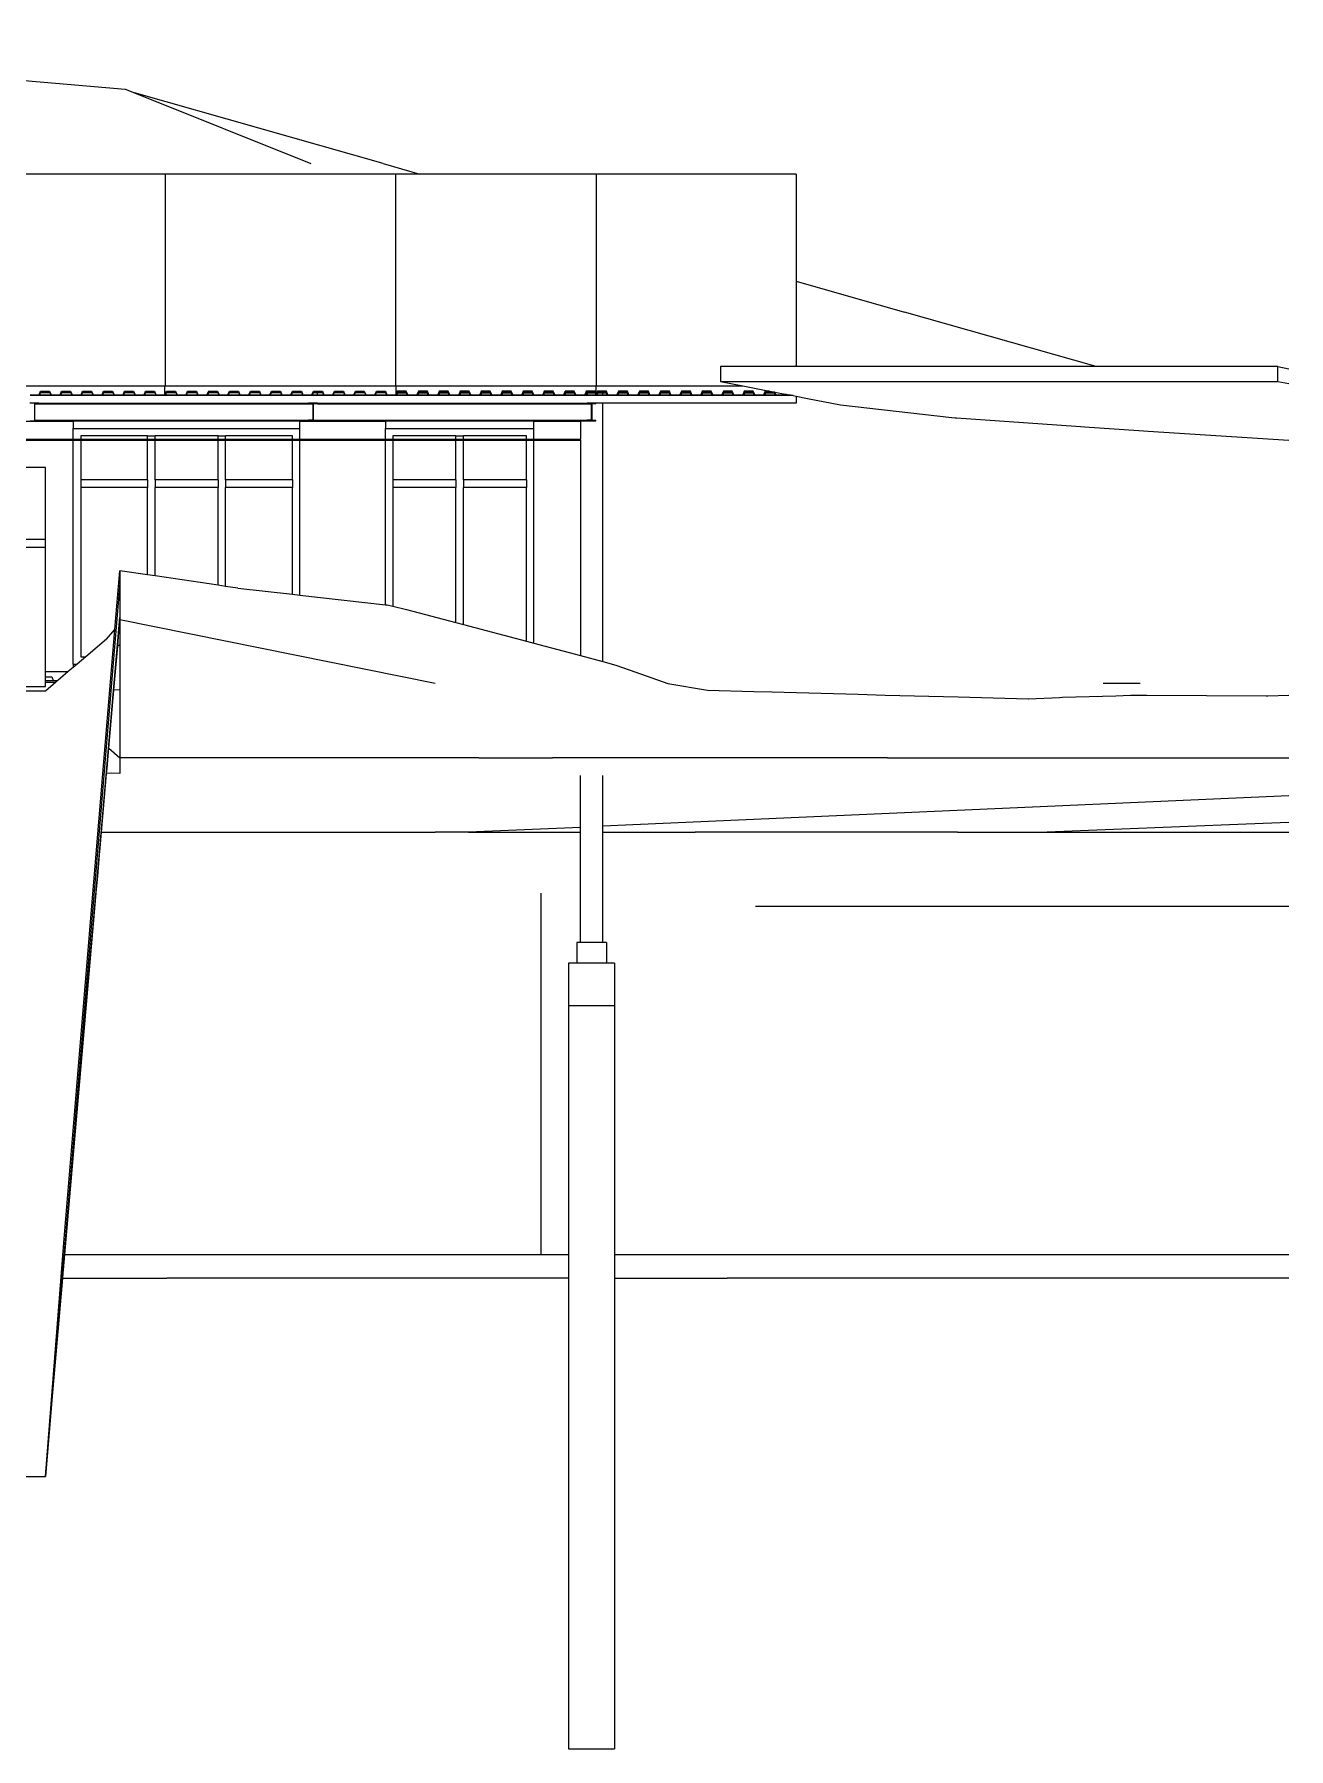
# Model space of a CAD drawing. Extents: x -35.6 to 35.6, y -12.2 to 13.4.
# Drawn here: x 18.76 to 35.64, y -12.17 to 10.91 of the extents above; entities that cross this region are included whole.
import ezdxf

# ---------------------------------------------------------------- set-up
doc = ezdxf.new("R2010")
doc.units = 0
doc.layers.get('0').update_dxf_attribs({"linetype": 'CONTINUOUS'})
doc.layers.add('SECTIONCUTEDGES', color=7, linetype='CONTINUOUS')

msp = doc.modelspace()

# ---------------------------------------------------------------- linework, layer by layer
for p, q in [((11.409, 10.906), (19.983, 10.167)), ((19.983, 10.167), (20.106, 10.118)), ((23.453, 9.167), (20.106, 10.118)), ((20.106, 10.118), (22.483, 9.167)), ((19.148, 9.026), (18.073, 9.026)), ((19.204, 9.026), (19.148, 9.026)), ((20.424, 9.026), (19.204, 9.026)), ((20.521, 9.026), (20.424, 9.026)), ((20.521, 9.026), (20.521, 6.175)), ((20.581, 9.026), (20.521, 9.026)), ((20.638, 9.026), (20.581, 9.026)), ((20.712, 9.026), (20.638, 9.026)), ((21.033, 9.026), (20.712, 9.026)), ((22.743, 9.026), (21.033, 9.026)), ((22.835, 9.026), (22.743, 9.026)), ((23.627, 9.026), (22.835, 9.026)), ((23.453, 9.167), (23.946, 9.026)), ((23.627, 6.175), (23.627, 9.026)), ((23.668, 9.026), (23.627, 9.026)), ((23.862, 9.026), (23.668, 9.026)), ((23.946, 9.026), (23.862, 9.026)), ((26.32, 9.026), (23.946, 9.026)), ((26.32, 9.026), (26.32, 6.175)), ((29.013, 9.026), (26.32, 9.026)), ((29.013, 9.026), (29.013, 7.583)), ((29.013, 7.583), (30.473, 7.167)), ((29.013, 7.583), (29.013, 7.522)), ((29.013, 7.522), (29.013, 6.711)), ((33.049, 6.435), (30.473, 7.167)), ((29.013, 6.711), (29.013, 6.451)), ((27.995, 6.235), (28.297, 6.175)), ((29.013, 6.435), (29.013, 6.451)), ((35.494, 6.435), (35.642, 6.406)), ((35.495, 6.235), (35.642, 6.206)), ((17.414, 6.175), (20.518, 6.175)), ((18.703, 6.055), (18.824, 6.055)), ((18.828, 6.043), (18.703, 6.043)), ((18.824, 6.055), (18.844, 6.105)), ((18.828, 6.043), (18.831, 6.05)), ((18.986, 6.043), (18.828, 6.043)), ((18.831, 6.05), (18.847, 6.087)), ((18.983, 6.05), (18.831, 6.05)), ((18.844, 6.105), (18.965, 6.105)), ((18.847, 6.087), (18.968, 6.087)), ((18.965, 6.105), (18.985, 6.055)), ((18.968, 6.087), (18.983, 6.05)), ((18.983, 6.05), (18.986, 6.043)), ((18.985, 6.055), (19.106, 6.055)), ((19.111, 6.043), (18.986, 6.043)), ((19.106, 6.055), (19.127, 6.105)), ((19.111, 6.043), (19.114, 6.05)), ((19.268, 6.043), (19.111, 6.043)), ((19.114, 6.05), (19.129, 6.087)), ((19.265, 6.05), (19.114, 6.05)), ((19.127, 6.105), (19.248, 6.105)), ((19.129, 6.087), (19.25, 6.087)), ((19.248, 6.105), (19.268, 6.055)), ((19.25, 6.087), (19.265, 6.05)), ((19.265, 6.05), (19.268, 6.043)), ((19.268, 6.055), (19.389, 6.055)), ((19.393, 6.043), (19.268, 6.043)), ((19.389, 6.055), (19.409, 6.105)), ((19.393, 6.043), (19.396, 6.05)), ((19.55, 6.043), (19.393, 6.043)), ((19.396, 6.05), (19.405, 6.072)), ((19.456, 6.05), (19.396, 6.05)), ((19.405, 6.072), (19.411, 6.087)), ((19.409, 6.105), (19.53, 6.105)), ((19.411, 6.087), (19.532, 6.087)), ((19.548, 6.05), (19.456, 6.05)), ((19.53, 6.105), (19.55, 6.055)), ((19.532, 6.087), (19.548, 6.05)), ((19.548, 6.05), (19.55, 6.043)), ((19.55, 6.055), (19.671, 6.055)), ((19.676, 6.043), (19.55, 6.043)), ((19.671, 6.055), (19.691, 6.105)), ((19.676, 6.043), (19.679, 6.05)), ((19.833, 6.043), (19.676, 6.043)), ((19.679, 6.05), (19.694, 6.087)), ((19.83, 6.05), (19.679, 6.05)), ((19.691, 6.105), (19.812, 6.105)), ((19.694, 6.087), (19.815, 6.087)), ((19.812, 6.105), (19.833, 6.055)), ((19.815, 6.087), (19.83, 6.05)), ((19.83, 6.05), (19.833, 6.043)), ((19.833, 6.055), (19.954, 6.055)), ((19.958, 6.043), (19.833, 6.043)), ((19.954, 6.055), (19.974, 6.105)), ((19.958, 6.043), (19.961, 6.05)), ((20.115, 6.043), (19.958, 6.043)), ((19.961, 6.05), (19.976, 6.087)), ((20.112, 6.05), (19.961, 6.05)), ((19.974, 6.105), (20.095, 6.105)), ((19.976, 6.087), (20.097, 6.087)), ((20.095, 6.105), (20.115, 6.055)), ((20.097, 6.087), (20.112, 6.05)), ((20.112, 6.05), (20.115, 6.043)), ((20.115, 6.055), (20.236, 6.055)), ((20.241, 6.043), (20.115, 6.043)), ((20.236, 6.055), (20.256, 6.105)), ((20.241, 6.043), (20.243, 6.05)), ((20.398, 6.043), (20.241, 6.043)), ((20.243, 6.05), (20.259, 6.087)), ((20.395, 6.05), (20.243, 6.05)), ((20.256, 6.105), (20.377, 6.105)), ((20.259, 6.087), (20.38, 6.087)), ((20.377, 6.105), (20.397, 6.055)), ((20.38, 6.087), (20.395, 6.05)), ((20.395, 6.05), (20.398, 6.043)), ((20.397, 6.055), (20.518, 6.055)), ((20.521, 6.043), (20.398, 6.043)), ((20.518, 6.055), (20.518, 6.175)), ((20.518, 6.175), (20.521, 6.175)), ((20.518, 6.055), (20.521, 6.061)), ((20.521, 6.175), (23.625, 6.175)), ((20.521, 6.061), (20.539, 6.105)), ((20.521, 6.043), (20.521, 6.061)), ((20.523, 6.043), (20.521, 6.043)), ((20.523, 6.043), (20.526, 6.05)), ((20.68, 6.043), (20.523, 6.043)), ((20.526, 6.05), (20.541, 6.087)), ((20.677, 6.05), (20.526, 6.05)), ((20.539, 6.105), (20.66, 6.105)), ((20.541, 6.087), (20.662, 6.087)), ((20.66, 6.105), (20.68, 6.055)), ((20.662, 6.087), (20.677, 6.05)), ((20.677, 6.05), (20.68, 6.043)), ((20.68, 6.055), (20.801, 6.055)), ((20.805, 6.043), (20.68, 6.043)), ((20.801, 6.055), (20.821, 6.105)), ((20.805, 6.043), (20.808, 6.05)), ((20.963, 6.043), (20.805, 6.043)), ((20.808, 6.05), (20.823, 6.087)), ((20.96, 6.05), (20.808, 6.05)), ((20.821, 6.105), (20.942, 6.105)), ((20.823, 6.087), (20.944, 6.087)), ((20.942, 6.105), (20.962, 6.055)), ((20.944, 6.087), (20.96, 6.05)), ((20.96, 6.05), (20.963, 6.043)), ((20.962, 6.055), (21.083, 6.055)), ((21.088, 6.043), (20.963, 6.043)), ((21.103, 6.105), (21.083, 6.055)), ((21.091, 6.05), (21.088, 6.043)), ((21.245, 6.043), (21.088, 6.043)), ((21.104, 6.082), (21.091, 6.05)), ((21.115, 6.05), (21.091, 6.05)), ((21.103, 6.105), (21.225, 6.105)), ((21.106, 6.087), (21.104, 6.082)), ((21.106, 6.087), (21.161, 6.087)), ((21.202, 6.05), (21.115, 6.05)), ((21.161, 6.087), (21.227, 6.087)), ((21.242, 6.05), (21.202, 6.05)), ((21.225, 6.105), (21.245, 6.055)), ((21.227, 6.087), (21.242, 6.05)), ((21.242, 6.05), (21.245, 6.043)), ((21.245, 6.055), (21.366, 6.055)), ((21.37, 6.043), (21.245, 6.043)), ((21.366, 6.055), (21.386, 6.105)), ((21.37, 6.043), (21.373, 6.05)), ((21.527, 6.043), (21.37, 6.043)), ((21.373, 6.05), (21.388, 6.087)), ((21.525, 6.05), (21.373, 6.05)), ((21.386, 6.105), (21.507, 6.105)), ((21.388, 6.087), (21.509, 6.087)), ((21.507, 6.105), (21.527, 6.055)), ((21.509, 6.087), (21.525, 6.05)), ((21.525, 6.05), (21.527, 6.043)), ((21.527, 6.055), (21.648, 6.055)), ((21.653, 6.043), (21.527, 6.043)), ((21.648, 6.055), (21.668, 6.105)), ((21.653, 6.043), (21.655, 6.05)), ((21.81, 6.043), (21.653, 6.043)), ((21.655, 6.05), (21.671, 6.087)), ((21.807, 6.05), (21.655, 6.05)), ((21.668, 6.105), (21.789, 6.105)), ((21.671, 6.087), (21.792, 6.087)), ((21.789, 6.105), (21.81, 6.055)), ((21.792, 6.087), (21.807, 6.05)), ((21.807, 6.05), (21.81, 6.043)), ((21.81, 6.055), (21.931, 6.055)), ((21.935, 6.043), (21.81, 6.043)), ((21.931, 6.055), (21.951, 6.105)), ((21.935, 6.043), (21.938, 6.05)), ((22.092, 6.043), (21.935, 6.043)), ((21.938, 6.05), (21.953, 6.087)), ((22.089, 6.05), (21.938, 6.05)), ((21.951, 6.105), (22.072, 6.105)), ((21.953, 6.087), (22.074, 6.087)), ((22.072, 6.105), (22.092, 6.055)), ((22.074, 6.087), (22.089, 6.05)), ((22.089, 6.05), (22.092, 6.043)), ((22.092, 6.055), (22.213, 6.055)), ((22.217, 6.043), (22.092, 6.043)), ((22.213, 6.055), (22.233, 6.105)), ((22.217, 6.043), (22.22, 6.05)), ((22.375, 6.043), (22.217, 6.043)), ((22.22, 6.05), (22.235, 6.087)), ((22.372, 6.05), (22.22, 6.05)), ((22.233, 6.105), (22.354, 6.105)), ((22.235, 6.087), (22.357, 6.087)), ((22.354, 6.105), (22.374, 6.055)), ((22.357, 6.087), (22.372, 6.05)), ((22.372, 6.05), (22.375, 6.043)), ((22.374, 6.055), (22.495, 6.055)), ((22.5, 6.043), (22.375, 6.043)), ((22.495, 6.055), (22.516, 6.105)), ((22.5, 6.043), (22.503, 6.05)), ((22.657, 6.043), (22.5, 6.043)), ((22.503, 6.05), (22.518, 6.087)), ((22.569, 6.05), (22.503, 6.05)), ((22.516, 6.105), (22.637, 6.105)), ((22.518, 6.087), (22.569, 6.087)), ((22.569, 6.05), (22.569, 6.087)), ((22.569, 6.087), (22.639, 6.087)), ((22.654, 6.05), (22.569, 6.05)), ((22.637, 6.105), (22.657, 6.055)), ((22.639, 6.087), (22.654, 6.05)), ((22.654, 6.05), (22.657, 6.043)), ((22.657, 6.055), (22.778, 6.055)), ((22.782, 6.043), (22.657, 6.043)), ((22.778, 6.055), (22.798, 6.105)), ((22.782, 6.043), (22.785, 6.05)), ((22.939, 6.043), (22.782, 6.043)), ((22.785, 6.05), (22.792, 6.067)), ((22.797, 6.05), (22.785, 6.05)), ((22.792, 6.067), (22.8, 6.087)), ((22.871, 6.05), (22.797, 6.05)), ((22.798, 6.105), (22.919, 6.105)), ((22.8, 6.087), (22.837, 6.087)), ((22.837, 6.087), (22.915, 6.087)), ((22.937, 6.05), (22.871, 6.05)), ((22.915, 6.087), (22.921, 6.087)), ((22.919, 6.105), (22.939, 6.055)), ((22.921, 6.087), (22.923, 6.083)), ((22.923, 6.083), (22.937, 6.05)), ((22.937, 6.05), (22.939, 6.043)), ((22.939, 6.055), (23.06, 6.055)), ((23.065, 6.043), (22.939, 6.043)), ((23.06, 6.055), (23.08, 6.105)), ((23.065, 6.043), (23.067, 6.05)), ((23.222, 6.043), (23.065, 6.043)), ((23.067, 6.05), (23.083, 6.087)), ((23.219, 6.05), (23.067, 6.05)), ((23.08, 6.105), (23.201, 6.105)), ((23.083, 6.087), (23.204, 6.087)), ((23.201, 6.105), (23.222, 6.055)), ((23.204, 6.087), (23.219, 6.05)), ((23.219, 6.05), (23.222, 6.043)), ((23.222, 6.055), (23.343, 6.055)), ((23.347, 6.043), (23.222, 6.043)), ((23.343, 6.055), (23.363, 6.105)), ((23.347, 6.043), (23.35, 6.05)), ((23.504, 6.043), (23.347, 6.043)), ((23.35, 6.05), (23.365, 6.087)), ((23.501, 6.05), (23.35, 6.05)), ((23.363, 6.105), (23.484, 6.105)), ((23.365, 6.087), (23.486, 6.087)), ((23.484, 6.105), (23.504, 6.055)), ((23.486, 6.087), (23.501, 6.05)), ((23.501, 6.05), (23.504, 6.043)), ((23.504, 6.055), (23.625, 6.055)), ((23.627, 6.043), (23.504, 6.043)), ((23.625, 6.175), (23.625, 6.055)), ((23.625, 6.175), (23.627, 6.175)), ((23.645, 6.105), (23.625, 6.055)), ((23.625, 6.055), (23.625, 6.05)), ((23.625, 6.05), (23.627, 6.05)), ((23.627, 6.175), (26.318, 6.175)), ((23.627, 6.05), (23.627, 6.043)), ((23.627, 6.05), (23.629, 6.05)), ((23.63, 6.043), (23.627, 6.043)), ((23.629, 6.05), (23.649, 6.1)), ((23.648, 6.087), (23.63, 6.043)), ((23.63, 6.05), (23.63, 6.052)), ((23.636, 6.043), (23.63, 6.043)), ((23.636, 6.043), (23.639, 6.05)), ((23.78, 6.043), (23.636, 6.043)), ((23.639, 6.05), (23.651, 6.081)), ((23.778, 6.05), (23.639, 6.05)), ((23.766, 6.105), (23.645, 6.105)), ((23.767, 6.087), (23.648, 6.087)), ((23.649, 6.1), (23.762, 6.1)), ((23.651, 6.081), (23.765, 6.081)), ((23.762, 6.1), (23.767, 6.087)), ((23.765, 6.081), (23.778, 6.05)), ((23.786, 6.055), (23.766, 6.105)), ((23.767, 6.087), (23.783, 6.05)), ((23.778, 6.05), (23.78, 6.043)), ((23.787, 6.043), (23.78, 6.043)), ((23.783, 6.05), (23.784, 6.05)), ((23.787, 6.043), (23.784, 6.05)), ((23.784, 6.05), (23.911, 6.05)), ((23.786, 6.055), (23.907, 6.055)), ((23.912, 6.043), (23.787, 6.043)), ((23.928, 6.105), (23.907, 6.055)), ((23.911, 6.05), (23.932, 6.1)), ((23.93, 6.087), (23.912, 6.043)), ((23.918, 6.043), (23.912, 6.043)), ((23.918, 6.043), (23.921, 6.05)), ((24.063, 6.043), (23.918, 6.043)), ((23.921, 6.05), (23.934, 6.081)), ((24.06, 6.05), (23.921, 6.05)), ((24.049, 6.105), (23.928, 6.105)), ((24.05, 6.087), (23.93, 6.087)), ((23.932, 6.1), (24.045, 6.1)), ((23.934, 6.081), (24.047, 6.081)), ((24.045, 6.1), (24.05, 6.087)), ((24.047, 6.081), (24.06, 6.05)), ((24.069, 6.055), (24.049, 6.105)), ((24.05, 6.087), (24.065, 6.05)), ((24.06, 6.05), (24.063, 6.043)), ((24.069, 6.043), (24.063, 6.043)), ((24.065, 6.05), (24.066, 6.05)), ((24.069, 6.043), (24.066, 6.05)), ((24.066, 6.05), (24.194, 6.05)), ((24.069, 6.055), (24.19, 6.055)), ((24.194, 6.043), (24.069, 6.043)), ((24.21, 6.105), (24.19, 6.055)), ((24.194, 6.05), (24.214, 6.1)), ((24.212, 6.087), (24.194, 6.043)), ((24.201, 6.043), (24.194, 6.043)), ((24.201, 6.043), (24.203, 6.05)), ((24.345, 6.043), (24.201, 6.043)), ((24.203, 6.05), (24.216, 6.081)), ((24.342, 6.05), (24.203, 6.05)), ((24.331, 6.105), (24.21, 6.105)), ((24.332, 6.087), (24.212, 6.087)), ((24.214, 6.1), (24.327, 6.1)), ((24.216, 6.081), (24.33, 6.081)), ((24.327, 6.1), (24.332, 6.087)), ((24.33, 6.081), (24.342, 6.05)), ((24.351, 6.055), (24.331, 6.105)), ((24.332, 6.087), (24.347, 6.05)), ((24.342, 6.05), (24.345, 6.043)), ((24.351, 6.043), (24.345, 6.043)), ((24.347, 6.05), (24.349, 6.05)), ((24.351, 6.043), (24.349, 6.05)), ((24.349, 6.05), (24.476, 6.05)), ((24.351, 6.055), (24.472, 6.055)), ((24.477, 6.043), (24.351, 6.043)), ((24.492, 6.105), (24.472, 6.055)), ((24.476, 6.05), (24.496, 6.1)), ((24.495, 6.087), (24.477, 6.043)), ((24.483, 6.043), (24.477, 6.043)), ((24.483, 6.043), (24.486, 6.05)), ((24.628, 6.043), (24.483, 6.043)), ((24.486, 6.05), (24.499, 6.081)), ((24.549, 6.05), (24.486, 6.05)), ((24.613, 6.105), (24.492, 6.105)), ((24.615, 6.087), (24.495, 6.087)), ((24.496, 6.1), (24.61, 6.1)), ((24.499, 6.081), (24.544, 6.081)), ((24.544, 6.081), (24.612, 6.081)), ((24.625, 6.05), (24.549, 6.05)), ((24.61, 6.1), (24.615, 6.087)), ((24.612, 6.081), (24.625, 6.05)), ((24.634, 6.055), (24.613, 6.105)), ((24.615, 6.087), (24.63, 6.05)), ((24.625, 6.05), (24.628, 6.043)), ((24.634, 6.043), (24.628, 6.043)), ((24.63, 6.05), (24.631, 6.05)), ((24.634, 6.043), (24.631, 6.05)), ((24.631, 6.05), (24.759, 6.05)), ((24.634, 6.055), (24.755, 6.055)), ((24.759, 6.043), (24.634, 6.043)), ((24.775, 6.105), (24.755, 6.055)), ((24.759, 6.05), (24.779, 6.1)), ((24.777, 6.087), (24.759, 6.043)), ((24.765, 6.043), (24.759, 6.043)), ((24.765, 6.043), (24.768, 6.05)), ((24.91, 6.043), (24.765, 6.043)), ((24.768, 6.05), (24.781, 6.081)), ((24.881, 6.05), (24.768, 6.05)), ((24.896, 6.105), (24.775, 6.105)), ((24.897, 6.087), (24.777, 6.087)), ((24.779, 6.1), (24.892, 6.1)), ((24.781, 6.081), (24.787, 6.081)), ((24.787, 6.081), (24.894, 6.081)), ((24.907, 6.05), (24.881, 6.05)), ((24.892, 6.1), (24.897, 6.087)), ((24.894, 6.081), (24.907, 6.05)), ((24.916, 6.055), (24.896, 6.105)), ((24.897, 6.087), (24.912, 6.05)), ((24.907, 6.05), (24.91, 6.043)), ((24.916, 6.043), (24.91, 6.043)), ((24.912, 6.05), (24.914, 6.05)), ((24.916, 6.043), (24.914, 6.05)), ((24.914, 6.05), (25.041, 6.05)), ((24.916, 6.055), (25.037, 6.055)), ((25.042, 6.043), (24.916, 6.043)), ((25.057, 6.105), (25.037, 6.055)), ((25.041, 6.05), (25.061, 6.1)), ((25.06, 6.087), (25.042, 6.043)), ((25.048, 6.043), (25.042, 6.043)), ((25.048, 6.043), (25.051, 6.05)), ((25.193, 6.043), (25.048, 6.043)), ((25.051, 6.05), (25.064, 6.081)), ((25.19, 6.05), (25.051, 6.05)), ((25.178, 6.105), (25.057, 6.105)), ((25.18, 6.087), (25.06, 6.087)), ((25.061, 6.1), (25.174, 6.1)), ((25.064, 6.081), (25.177, 6.081)), ((25.174, 6.1), (25.18, 6.087)), ((25.177, 6.081), (25.19, 6.05)), ((25.198, 6.055), (25.178, 6.105)), ((25.18, 6.087), (25.195, 6.05)), ((25.19, 6.05), (25.193, 6.043)), ((25.199, 6.043), (25.193, 6.043)), ((25.195, 6.05), (25.196, 6.05)), ((25.199, 6.043), (25.196, 6.05)), ((25.196, 6.05), (25.323, 6.05)), ((25.198, 6.055), (25.32, 6.055)), ((25.324, 6.043), (25.199, 6.043)), ((25.34, 6.105), (25.32, 6.055)), ((25.323, 6.05), (25.344, 6.1)), ((25.342, 6.087), (25.324, 6.043)), ((25.33, 6.043), (25.324, 6.043)), ((25.33, 6.043), (25.333, 6.05)), ((25.475, 6.043), (25.33, 6.043)), ((25.333, 6.05), (25.346, 6.081)), ((25.472, 6.05), (25.333, 6.05)), ((25.461, 6.105), (25.34, 6.105)), ((25.462, 6.087), (25.342, 6.087)), ((25.344, 6.1), (25.457, 6.1)), ((25.346, 6.081), (25.459, 6.081)), ((25.457, 6.1), (25.462, 6.087)), ((25.459, 6.081), (25.472, 6.05)), ((25.481, 6.055), (25.461, 6.105)), ((25.462, 6.087), (25.477, 6.05)), ((25.472, 6.05), (25.475, 6.043)), ((25.481, 6.043), (25.475, 6.043)), ((25.477, 6.05), (25.478, 6.05)), ((25.481, 6.043), (25.478, 6.05)), ((25.478, 6.05), (25.606, 6.05)), ((25.481, 6.055), (25.602, 6.055)), ((25.606, 6.043), (25.481, 6.043)), ((25.622, 6.105), (25.602, 6.055)), ((25.606, 6.05), (25.626, 6.1)), ((25.624, 6.087), (25.606, 6.043)), ((25.613, 6.043), (25.606, 6.043)), ((25.613, 6.043), (25.615, 6.05)), ((25.757, 6.043), (25.613, 6.043)), ((25.615, 6.05), (25.628, 6.081)), ((25.755, 6.05), (25.615, 6.05)), ((25.743, 6.105), (25.622, 6.105)), ((25.744, 6.087), (25.624, 6.087)), ((25.626, 6.1), (25.739, 6.1)), ((25.628, 6.081), (25.742, 6.081)), ((25.739, 6.1), (25.744, 6.087)), ((25.742, 6.081), (25.755, 6.05)), ((25.763, 6.055), (25.743, 6.105)), ((25.744, 6.087), (25.759, 6.05)), ((25.755, 6.05), (25.757, 6.043)), ((25.764, 6.043), (25.757, 6.043)), ((25.759, 6.05), (25.761, 6.05)), ((25.764, 6.043), (25.761, 6.05)), ((25.761, 6.05), (25.888, 6.05)), ((25.763, 6.055), (25.884, 6.055)), ((25.889, 6.043), (25.764, 6.043)), ((25.884, 6.055), (25.905, 6.105)), ((25.888, 6.05), (25.908, 6.1)), ((25.889, 6.043), (25.907, 6.087)), ((25.895, 6.043), (25.889, 6.043)), ((25.895, 6.043), (25.898, 6.05)), ((26.04, 6.043), (25.895, 6.043)), ((25.898, 6.05), (25.911, 6.081)), ((26.037, 6.05), (25.898, 6.05)), ((26.026, 6.105), (25.905, 6.105)), ((26.027, 6.087), (25.907, 6.087)), ((25.908, 6.1), (26.022, 6.1)), ((25.911, 6.081), (26.024, 6.081)), ((26.022, 6.1), (26.027, 6.087)), ((26.024, 6.081), (26.037, 6.05)), ((26.046, 6.055), (26.026, 6.105)), ((26.027, 6.087), (26.042, 6.05)), ((26.037, 6.05), (26.04, 6.043)), ((26.046, 6.043), (26.04, 6.043)), ((26.042, 6.05), (26.043, 6.05)), ((26.046, 6.043), (26.043, 6.05)), ((26.043, 6.05), (26.171, 6.05)), ((26.046, 6.055), (26.167, 6.055)), ((26.171, 6.043), (26.046, 6.043)), ((26.187, 6.105), (26.167, 6.055)), ((26.171, 6.05), (26.191, 6.1)), ((26.189, 6.087), (26.171, 6.043)), ((26.177, 6.043), (26.171, 6.043)), ((26.177, 6.043), (26.18, 6.05)), ((26.32, 6.043), (26.177, 6.043)), ((26.18, 6.05), (26.193, 6.081)), ((26.199, 6.05), (26.18, 6.05)), ((26.308, 6.105), (26.187, 6.105)), ((26.309, 6.087), (26.189, 6.087)), ((26.191, 6.1), (26.304, 6.1)), ((26.193, 6.081), (26.199, 6.081)), ((26.199, 6.081), (26.306, 6.081)), ((26.199, 6.081), (26.199, 6.05)), ((26.318, 6.05), (26.199, 6.05)), ((26.304, 6.1), (26.309, 6.087)), ((26.306, 6.081), (26.318, 6.053)), ((26.318, 6.08), (26.308, 6.105)), ((26.309, 6.087), (26.318, 6.065)), ((26.318, 6.175), (26.318, 6.08)), ((26.318, 6.175), (26.32, 6.175)), ((26.338, 6.105), (26.318, 6.055)), ((26.318, 6.08), (26.318, 6.065)), ((26.318, 6.055), (26.318, 6.065)), ((26.318, 6.065), (26.318, 6.055)), ((26.318, 6.055), (26.318, 6.053)), ((26.318, 6.053), (26.318, 6.05)), ((26.318, 6.05), (26.319, 6.05)), ((26.319, 6.05), (26.32, 6.047)), ((26.319, 6.05), (26.32, 6.05)), ((26.32, 6.175), (28.297, 6.175)), ((26.32, 6.05), (26.32, 6.047)), ((26.32, 6.05), (26.322, 6.05)), ((26.32, 6.047), (26.32, 6.043)), ((26.323, 6.043), (26.32, 6.043)), ((26.322, 6.05), (26.342, 6.1)), ((26.341, 6.087), (26.323, 6.043)), ((26.323, 6.05), (26.323, 6.052)), ((26.329, 6.043), (26.323, 6.043)), ((26.329, 6.043), (26.332, 6.05)), ((26.473, 6.043), (26.329, 6.043)), ((26.332, 6.05), (26.344, 6.081)), ((26.409, 6.05), (26.332, 6.05)), ((26.459, 6.105), (26.338, 6.105)), ((26.46, 6.087), (26.341, 6.087)), ((26.342, 6.1), (26.455, 6.1)), ((26.344, 6.081), (26.409, 6.081)), ((26.409, 6.05), (26.409, 6.081)), ((26.409, 6.081), (26.458, 6.081)), ((26.471, 6.05), (26.409, 6.05)), ((26.455, 6.1), (26.46, 6.087)), ((26.458, 6.081), (26.471, 6.05)), ((26.479, 6.055), (26.459, 6.105)), ((26.46, 6.087), (26.476, 6.05)), ((26.471, 6.05), (26.473, 6.043)), ((26.48, 6.043), (26.473, 6.043)), ((26.476, 6.05), (26.477, 6.05)), ((26.48, 6.043), (26.477, 6.05)), ((26.477, 6.05), (26.604, 6.05)), ((26.479, 6.055), (26.6, 6.055)), ((26.605, 6.043), (26.48, 6.043)), ((26.621, 6.105), (26.6, 6.055)), ((26.604, 6.05), (26.625, 6.1)), ((26.623, 6.087), (26.605, 6.043)), ((26.611, 6.043), (26.605, 6.043)), ((26.611, 6.043), (26.614, 6.05)), ((26.756, 6.043), (26.611, 6.043)), ((26.614, 6.05), (26.627, 6.081)), ((26.753, 6.05), (26.614, 6.05)), ((26.742, 6.105), (26.621, 6.105)), ((26.743, 6.087), (26.623, 6.087)), ((26.625, 6.1), (26.738, 6.1)), ((26.627, 6.081), (26.74, 6.081)), ((26.738, 6.1), (26.743, 6.087)), ((26.74, 6.081), (26.753, 6.05)), ((26.762, 6.055), (26.742, 6.105)), ((26.743, 6.087), (26.758, 6.05)), ((26.753, 6.05), (26.756, 6.043)), ((26.762, 6.043), (26.756, 6.043)), ((26.758, 6.05), (26.759, 6.05)), ((26.762, 6.043), (26.759, 6.05)), ((26.759, 6.05), (26.887, 6.05)), ((26.762, 6.055), (26.883, 6.055)), ((26.887, 6.043), (26.762, 6.043)), ((26.903, 6.105), (26.883, 6.055)), ((26.887, 6.05), (26.907, 6.1)), ((26.905, 6.087), (26.887, 6.043)), ((26.894, 6.043), (26.887, 6.043)), ((26.894, 6.043), (26.896, 6.05)), ((27.038, 6.043), (26.894, 6.043)), ((26.896, 6.05), (26.909, 6.081)), ((27.035, 6.05), (26.896, 6.05)), ((27.024, 6.105), (26.903, 6.105)), ((27.025, 6.087), (26.905, 6.087)), ((26.907, 6.1), (27.02, 6.1)), ((26.909, 6.081), (27.023, 6.081)), ((27.02, 6.1), (27.025, 6.087)), ((27.023, 6.081), (27.035, 6.05)), ((27.044, 6.055), (27.024, 6.105)), ((27.025, 6.087), (27.04, 6.05)), ((27.035, 6.05), (27.038, 6.043)), ((27.044, 6.043), (27.038, 6.043)), ((27.04, 6.05), (27.042, 6.05)), ((27.044, 6.043), (27.042, 6.05)), ((27.042, 6.05), (27.169, 6.05)), ((27.044, 6.055), (27.165, 6.055)), ((27.17, 6.043), (27.044, 6.043)), ((27.185, 6.105), (27.165, 6.055)), ((27.169, 6.05), (27.189, 6.1)), ((27.188, 6.087), (27.17, 6.043)), ((27.176, 6.043), (27.17, 6.043)), ((27.176, 6.043), (27.179, 6.05)), ((27.321, 6.043), (27.176, 6.043)), ((27.179, 6.05), (27.192, 6.081)), ((27.318, 6.05), (27.179, 6.05)), ((27.307, 6.105), (27.185, 6.105)), ((27.308, 6.087), (27.188, 6.087)), ((27.189, 6.1), (27.303, 6.1)), ((27.192, 6.081), (27.305, 6.081)), ((27.303, 6.1), (27.308, 6.087)), ((27.305, 6.081), (27.318, 6.05)), ((27.327, 6.055), (27.307, 6.105)), ((27.308, 6.087), (27.323, 6.05)), ((27.318, 6.05), (27.321, 6.043)), ((27.327, 6.043), (27.321, 6.043)), ((27.323, 6.05), (27.324, 6.05)), ((27.327, 6.043), (27.324, 6.05)), ((27.324, 6.05), (27.452, 6.05)), ((27.327, 6.055), (27.448, 6.055)), ((27.452, 6.043), (27.327, 6.043)), ((27.468, 6.105), (27.448, 6.055)), ((27.452, 6.05), (27.472, 6.1)), ((27.47, 6.087), (27.452, 6.043)), ((27.458, 6.043), (27.452, 6.043)), ((27.458, 6.043), (27.461, 6.05)), ((27.603, 6.043), (27.458, 6.043)), ((27.461, 6.05), (27.474, 6.081)), ((27.6, 6.05), (27.461, 6.05)), ((27.589, 6.105), (27.468, 6.105)), ((27.59, 6.087), (27.47, 6.087)), ((27.472, 6.1), (27.585, 6.1)), ((27.474, 6.081), (27.587, 6.081)), ((27.585, 6.1), (27.59, 6.087)), ((27.587, 6.081), (27.6, 6.05)), ((27.609, 6.055), (27.589, 6.105)), ((27.59, 6.087), (27.605, 6.05)), ((27.6, 6.05), (27.603, 6.043)), ((27.609, 6.043), (27.603, 6.043)), ((27.605, 6.05), (27.607, 6.05)), ((27.609, 6.043), (27.607, 6.05)), ((27.607, 6.05), (27.734, 6.05)), ((27.609, 6.055), (27.73, 6.055)), ((27.735, 6.043), (27.609, 6.043)), ((27.75, 6.105), (27.73, 6.055)), ((27.734, 6.05), (27.754, 6.1)), ((27.753, 6.087), (27.735, 6.043)), ((27.741, 6.043), (27.735, 6.043)), ((27.741, 6.043), (27.744, 6.05)), ((27.886, 6.043), (27.741, 6.043)), ((27.744, 6.05), (27.757, 6.081)), ((27.883, 6.05), (27.744, 6.05)), ((27.871, 6.105), (27.75, 6.105)), ((27.873, 6.087), (27.753, 6.087)), ((27.754, 6.1), (27.867, 6.1)), ((27.757, 6.081), (27.87, 6.081)), ((27.867, 6.1), (27.873, 6.087)), ((27.87, 6.081), (27.883, 6.05)), ((27.892, 6.055), (27.871, 6.105)), ((27.873, 6.087), (27.888, 6.05)), ((27.883, 6.05), (27.886, 6.043)), ((27.892, 6.043), (27.886, 6.043)), ((27.888, 6.05), (27.889, 6.05)), ((27.892, 6.043), (27.889, 6.05)), ((27.889, 6.05), (28.016, 6.05)), ((27.892, 6.055), (28.013, 6.055)), ((28.017, 6.043), (27.892, 6.043)), ((28.033, 6.105), (28.013, 6.055)), ((28.016, 6.05), (28.037, 6.1)), ((28.035, 6.087), (28.017, 6.043)), ((28.023, 6.043), (28.017, 6.043)), ((28.023, 6.043), (28.026, 6.05)), ((28.168, 6.043), (28.023, 6.043)), ((28.026, 6.05), (28.039, 6.081)), ((28.165, 6.05), (28.026, 6.05)), ((28.154, 6.105), (28.033, 6.105)), ((28.155, 6.087), (28.035, 6.087)), ((28.037, 6.1), (28.15, 6.1)), ((28.039, 6.081), (28.152, 6.081)), ((28.15, 6.1), (28.155, 6.087)), ((28.152, 6.081), (28.165, 6.05)), ((28.174, 6.055), (28.154, 6.105)), ((28.155, 6.087), (28.17, 6.05)), ((28.165, 6.05), (28.168, 6.043)), ((28.174, 6.043), (28.168, 6.043)), ((28.17, 6.05), (28.171, 6.05)), ((28.174, 6.043), (28.171, 6.05)), ((28.171, 6.05), (28.299, 6.05)), ((28.174, 6.055), (28.295, 6.055)), ((28.299, 6.043), (28.174, 6.043)), ((28.315, 6.105), (28.295, 6.055)), ((28.297, 6.175), (28.654, 6.105)), ((28.299, 6.05), (28.319, 6.1)), ((28.317, 6.087), (28.299, 6.043)), ((28.306, 6.043), (28.299, 6.043)), ((28.306, 6.043), (28.308, 6.05)), ((28.45, 6.043), (28.306, 6.043)), ((28.308, 6.05), (28.321, 6.081)), ((28.448, 6.05), (28.308, 6.05)), ((28.436, 6.105), (28.315, 6.105)), ((28.437, 6.087), (28.317, 6.087)), ((28.319, 6.1), (28.432, 6.1)), ((28.321, 6.081), (28.435, 6.081)), ((28.432, 6.1), (28.437, 6.087)), ((28.435, 6.081), (28.448, 6.05)), ((28.456, 6.055), (28.436, 6.105)), ((28.437, 6.087), (28.452, 6.05)), ((28.448, 6.05), (28.45, 6.043)), ((28.457, 6.043), (28.45, 6.043)), ((28.452, 6.05), (28.454, 6.05)), ((28.457, 6.043), (28.454, 6.05)), ((28.454, 6.05), (28.581, 6.05)), ((28.456, 6.055), (28.577, 6.055)), ((28.582, 6.043), (28.457, 6.043)), ((28.577, 6.055), (28.598, 6.105)), ((28.581, 6.05), (28.601, 6.1)), ((28.582, 6.043), (28.6, 6.087)), ((28.588, 6.043), (28.582, 6.043)), ((28.588, 6.043), (28.591, 6.05)), ((28.733, 6.043), (28.588, 6.043)), ((28.591, 6.05), (28.604, 6.081)), ((28.659, 6.05), (28.591, 6.05)), ((28.654, 6.105), (28.598, 6.105)), ((28.72, 6.087), (28.6, 6.087)), ((28.601, 6.1), (28.683, 6.1)), ((28.604, 6.081), (28.676, 6.081)), ((28.654, 6.105), (28.683, 6.1)), ((28.73, 6.05), (28.659, 6.05)), ((28.676, 6.081), (28.717, 6.081)), ((28.683, 6.1), (28.717, 6.093)), ((28.717, 6.093), (28.72, 6.087)), ((28.717, 6.093), (28.724, 6.092)), ((28.717, 6.081), (28.73, 6.05)), ((28.72, 6.087), (28.735, 6.05)), ((28.739, 6.055), (28.724, 6.092)), ((28.724, 6.092), (28.863, 6.064)), ((28.73, 6.05), (28.733, 6.043)), ((28.739, 6.043), (28.733, 6.043)), ((28.735, 6.05), (28.736, 6.05)), ((28.739, 6.043), (28.736, 6.05)), ((28.736, 6.05), (28.864, 6.05)), ((28.739, 6.055), (28.86, 6.055)), ((28.864, 6.043), (28.739, 6.043)), ((28.863, 6.064), (28.86, 6.055)), ((28.863, 6.064), (28.869, 6.063)), ((28.872, 6.063), (28.864, 6.043)), ((28.864, 6.05), (28.869, 6.063)), ((28.87, 6.043), (28.864, 6.043)), ((28.869, 6.063), (28.872, 6.063)), ((28.87, 6.043), (28.873, 6.05)), ((28.972, 6.043), (28.87, 6.043)), ((28.872, 6.063), (28.878, 6.061)), ((28.873, 6.05), (28.878, 6.061)), ((28.937, 6.05), (28.873, 6.05)), ((28.878, 6.061), (28.937, 6.05)), ((28.937, 6.05), (28.972, 6.043)), ((28.972, 6.043), (29.013, 6.035)), ((29.013, 6.035), (29.165, 6.005)), ((29.013, 6.035), (29.013, 5.943)), ((29.165, 6.005), (29.609, 5.918)), ((18.819, 5.943), (18.699, 5.943)), ((18.762, 5.933), (18.819, 5.933)), ((18.762, 5.933), (18.762, 5.713)), ((18.819, 5.943), (22.449, 5.943)), ((18.819, 5.943), (18.819, 5.933)), ((18.819, 5.933), (22.449, 5.933)), ((22.449, 5.943), (22.449, 5.933)), ((22.569, 5.943), (22.449, 5.943)), ((22.449, 5.933), (22.506, 5.933)), ((22.506, 5.933), (22.506, 5.713)), ((22.512, 5.933), (22.512, 5.713)), ((22.569, 5.933), (22.512, 5.933)), ((22.569, 5.933), (22.569, 5.943)), ((22.569, 5.943), (26.199, 5.943)), ((22.569, 5.933), (26.199, 5.933)), ((26.199, 5.943), (26.199, 5.933)), ((26.319, 5.943), (26.199, 5.943)), ((26.199, 5.933), (26.256, 5.933)), ((26.256, 5.933), (26.256, 5.713)), ((26.262, 5.933), (26.262, 5.713)), ((26.319, 5.933), (26.262, 5.933)), ((26.319, 5.933), (26.319, 5.943)), ((26.409, 5.943), (26.319, 5.943)), ((26.89, 5.943), (26.409, 5.943)), ((26.409, 5.535), (26.409, 5.943)), ((27.04, 5.943), (26.89, 5.943)), ((28.6, 5.943), (27.04, 5.943)), ((28.918, 5.943), (28.6, 5.943)), ((28.992, 5.943), (28.918, 5.943)), ((29.013, 5.943), (28.992, 5.943)), ((29.609, 5.918), (31.11, 5.749)), ((18.134, 5.699), (19.284, 5.699)), ((18.699, 5.703), (18.819, 5.703)), ((18.762, 5.713), (18.819, 5.713)), ((18.819, 5.713), (22.449, 5.713)), ((18.819, 5.713), (18.819, 5.703)), ((18.819, 5.703), (22.449, 5.703)), ((19.284, 5.699), (19.284, 5.603)), ((19.284, 5.459), (19.284, 5.603)), ((19.284, 5.603), (22.334, 5.603)), ((22.334, 5.699), (23.484, 5.699)), ((22.334, 5.603), (22.334, 5.699)), ((22.334, 5.459), (22.334, 5.603)), ((22.449, 5.713), (22.449, 5.703)), ((22.506, 5.713), (22.449, 5.713)), ((22.449, 5.703), (22.569, 5.703)), ((22.512, 5.713), (22.569, 5.713)), ((22.569, 5.703), (22.569, 5.713)), ((22.569, 5.713), (26.199, 5.713)), ((22.569, 5.703), (26.109, 5.703)), ((23.484, 5.699), (23.484, 5.603)), ((23.484, 5.459), (23.484, 5.603)), ((23.484, 5.603), (25.484, 5.603)), ((25.484, 5.699), (26.109, 5.699)), ((25.484, 5.603), (25.484, 5.699)), ((25.484, 5.459), (25.484, 5.603)), ((26.109, 5.703), (26.109, 5.699)), ((26.109, 5.703), (26.199, 5.703)), ((26.109, 5.699), (26.109, 5.459)), ((26.256, 5.713), (26.199, 5.713)), ((26.199, 5.713), (26.199, 5.703)), ((26.199, 5.703), (26.319, 5.703)), ((26.262, 5.713), (26.319, 5.713)), ((26.319, 5.703), (26.319, 5.713)), ((31.11, 5.749), (31.155, 5.744)), ((31.155, 5.744), (31.171, 5.743)), ((31.171, 5.743), (31.88, 5.694)), ((31.88, 5.694), (32.776, 5.632)), ((32.776, 5.632), (32.963, 5.619)), ((32.963, 5.619), (33.625, 5.574)), ((33.625, 5.574), (33.75, 5.566)), ((33.75, 5.566), (35.642, 5.446)), ((18.134, 5.459), (19.284, 5.459)), ((18.134, 5.443), (19.284, 5.443)), ((19.284, 5.459), (19.284, 5.443)), ((19.284, 5.459), (19.384, 5.459)), ((19.284, 2.429), (19.284, 5.443)), ((19.284, 5.443), (19.384, 5.443)), ((19.384, 5.503), (19.384, 5.459)), ((20.284, 5.503), (19.384, 5.503)), ((19.384, 5.459), (20.284, 5.459)), ((19.384, 5.443), (19.384, 4.909)), ((19.384, 5.443), (20.284, 5.443)), ((20.284, 5.503), (20.384, 5.503)), ((20.284, 5.459), (20.284, 5.503)), ((20.284, 5.459), (20.384, 5.459)), ((20.284, 4.909), (20.284, 5.443)), ((20.284, 5.443), (20.384, 5.443)), ((20.384, 5.459), (20.384, 5.503)), ((21.234, 5.503), (20.384, 5.503)), ((20.384, 5.459), (21.234, 5.459)), ((20.384, 4.909), (20.384, 5.443)), ((20.384, 5.443), (21.234, 5.443)), ((21.234, 5.503), (21.334, 5.503)), ((21.234, 5.459), (21.234, 5.503)), ((21.234, 5.459), (21.334, 5.459)), ((21.234, 4.909), (21.234, 5.443)), ((21.234, 5.443), (21.334, 5.443)), ((21.334, 5.459), (21.334, 5.503)), ((22.234, 5.503), (21.334, 5.503)), ((21.334, 5.459), (22.234, 5.459)), ((21.334, 4.909), (21.334, 5.443)), ((21.334, 5.443), (22.234, 5.443)), ((22.234, 5.459), (22.234, 5.503)), ((22.234, 5.459), (22.334, 5.459)), ((22.234, 4.909), (22.234, 5.443)), ((22.234, 5.443), (22.334, 5.443)), ((22.334, 5.443), (22.334, 5.459)), ((22.334, 5.459), (23.484, 5.459)), ((22.334, 3.358), (22.334, 5.443)), ((22.334, 5.443), (23.484, 5.443)), ((23.484, 5.459), (23.484, 5.443)), ((23.484, 5.459), (23.584, 5.459)), ((23.484, 3.229), (23.484, 5.443)), ((23.484, 5.443), (23.584, 5.443)), ((23.584, 5.503), (23.584, 5.459)), ((24.434, 5.503), (23.584, 5.503)), ((23.584, 5.459), (24.434, 5.459)), ((23.584, 5.443), (23.584, 4.909)), ((23.584, 5.443), (24.434, 5.443)), ((24.434, 5.503), (24.534, 5.503)), ((24.434, 5.459), (24.434, 5.503)), ((24.434, 5.459), (24.534, 5.459)), ((24.434, 4.909), (24.434, 5.443)), ((24.434, 5.443), (24.534, 5.443)), ((24.534, 5.459), (24.534, 5.503)), ((25.384, 5.503), (24.534, 5.503)), ((24.534, 5.459), (25.384, 5.459)), ((24.534, 4.909), (24.534, 5.443)), ((24.534, 5.443), (25.384, 5.443)), ((25.384, 5.459), (25.384, 5.503)), ((25.384, 5.459), (25.484, 5.459)), ((25.384, 4.909), (25.384, 5.443)), ((25.384, 5.443), (25.484, 5.443)), ((25.484, 5.443), (25.484, 5.459)), ((25.484, 5.459), (26.109, 5.459)), ((25.484, 2.71), (25.484, 5.443)), ((25.484, 5.443), (26.109, 5.443)), ((26.109, 5.443), (26.109, 5.459)), ((26.109, 5.443), (26.109, 2.544)), ((26.409, 5.167), (26.409, 5.535)), ((26.409, 4.853), (26.409, 5.167)), ((20.284, 4.909), (19.384, 4.909)), ((19.384, 4.909), (19.384, 4.809)), ((20.284, 4.909), (20.284, 4.809)), ((21.234, 4.909), (20.384, 4.909)), ((20.384, 4.909), (20.384, 4.809)), ((21.234, 4.909), (21.234, 4.809)), ((22.234, 4.909), (21.334, 4.909)), ((21.334, 4.909), (21.334, 4.809)), ((22.234, 4.909), (22.234, 4.809)), ((24.434, 4.909), (23.584, 4.909)), ((23.584, 4.909), (23.584, 4.809)), ((24.434, 4.909), (24.434, 4.809)), ((25.384, 4.909), (24.534, 4.909)), ((24.534, 4.909), (24.534, 4.809)), ((25.384, 4.909), (25.384, 4.809)), ((26.409, 4.31), (26.409, 4.853)), ((20.284, 4.809), (19.384, 4.809)), ((19.384, 4.809), (19.384, 2.529)), ((20.284, 3.63), (20.284, 4.809)), ((21.234, 4.809), (20.384, 4.809)), ((20.384, 3.616), (20.384, 4.809)), ((21.234, 3.491), (21.234, 4.809)), ((22.234, 4.809), (21.334, 4.809)), ((21.334, 3.476), (21.334, 4.809)), ((22.234, 3.37), (22.234, 4.809)), ((24.434, 4.809), (23.584, 4.809)), ((23.584, 4.809), (23.584, 3.209)), ((24.434, 2.99), (24.434, 4.809)), ((25.384, 4.809), (24.534, 4.809)), ((24.534, 2.963), (24.534, 4.809)), ((25.384, 2.737), (25.384, 4.809)), ((26.409, 4.243), (26.409, 4.31)), ((26.409, 4.167), (26.409, 4.243)), ((26.409, 3.27), (26.409, 4.167)), ((19.909, 3.526), (18.909, -8.505)), ((19.909, 3.685), (19.909, 3.526)), ((19.909, 3.526), (19.909, 3.167)), ((26.409, 3.216), (26.409, 3.27)), ((18.909, -8.505), (19.909, 3.057)), ((18.909, -8.505), (19.909, 3.024)), ((19.909, 3.167), (19.909, 3.057)), ((19.909, 3.057), (19.909, 3.024)), ((24.153, 2.167), (19.909, 3.024)), ((19.909, 3.024), (19.909, 2.976)), ((26.409, 3.167), (26.409, 3.216)), ((26.409, 2.464), (26.409, 3.167)), ((19.732, 2.766), (19.843, 2.898)), ((19.882, 2.673), (19.899, 2.864)), ((19.899, 2.864), (19.903, 2.911)), ((19.903, 2.911), (19.904, 2.919)), ((19.903, 2.911), (19.909, 2.916)), ((19.904, 2.919), (19.909, 2.976)), ((19.909, 2.923), (19.904, 2.919)), ((19.909, 2.976), (19.909, 2.974)), ((19.909, 2.974), (19.909, 2.956)), ((19.909, 2.956), (19.909, 2.923)), ((19.909, 2.923), (19.909, 2.916)), ((19.909, 2.916), (19.909, 2.872)), ((19.909, 2.872), (19.909, 2.69)), ((19.732, 2.766), (19.453, 2.529)), ((19.831, 2.081), (19.882, 2.673)), ((19.909, 2.69), (19.882, 2.673)), ((19.909, 2.69), (19.909, 2.082)), ((18.909, 2.329), (19.217, 2.329)), ((19.217, 2.329), (19.076, 2.209)), ((19.284, 2.385), (19.217, 2.329)), ((19.284, 2.429), (19.335, 2.429)), ((19.284, 2.429), (19.284, 2.385)), ((19.335, 2.429), (19.284, 2.385)), ((19.453, 2.529), (19.335, 2.429)), ((19.384, 2.529), (19.453, 2.529)), ((18.909, 2.259), (18.992, 2.259)), ((19.069, 2.203), (18.909, 2.203)), ((18.909, 2.187), (19.05, 2.187)), ((19.05, 2.187), (18.909, 2.067)), ((18.992, 2.259), (18.993, 2.258)), ((18.993, 2.258), (19.013, 2.209)), ((19.013, 2.209), (19.076, 2.209)), ((19.069, 2.203), (19.05, 2.187)), ((19.076, 2.209), (19.069, 2.203)), ((19.763, 1.298), (19.831, 2.081)), ((19.909, 2.082), (19.831, 2.081)), ((19.909, 2.082), (19.909, 1.167)), ((33.523, 2.167), (33.143, 2.167)), ((33.643, 2.167), (33.523, 2.167)), ((18.909, 2.067), (11.569, 2.067)), ((19.749, 1.137), (19.763, 1.298)), ((19.763, 1.298), (19.909, 1.167)), ((24.743, 1.167), (19.909, 1.167)), ((19.909, 1.167), (19.909, 0.96)), ((24.743, 1.167), (25.733, 1.167)), ((26.333, 1.167), (25.733, 1.167)), ((27.773, 1.167), (26.333, 1.167)), ((28.293, 1.167), (27.773, 1.167)), ((30.243, 1.167), (28.293, 1.167)), ((30.243, 1.167), (35.642, 1.167)), ((19.664, 0.167), (19.733, 0.955)), ((19.733, 0.959), (19.739, 1.027)), ((19.792, 0.961), (19.733, 0.959)), ((19.733, 0.955), (19.733, 0.959)), ((19.739, 1.027), (19.749, 1.137)), ((19.909, 0.96), (19.792, 0.961)), ((26.109, 0.264), (26.109, 0.933)), ((26.409, 0.284), (26.409, 0.93)), ((35.642, 0.655), (26.409, 0.247)), ((26.109, 0.233), (24.603, 0.167)), ((26.109, 0.233), (26.109, 0.264)), ((26.109, 0.169), (26.109, 0.233)), ((26.409, 0.247), (26.409, 0.284)), ((26.409, 0.183), (26.409, 0.247)), ((35.07, 0.275), (32.393, 0.167)), ((35.642, 0.298), (35.07, 0.275)), ((19.646, -0.045), (19.664, 0.167)), ((19.664, 0.167), (20.763, 0.167)), ((20.763, 0.167), (23.323, 0.167)), ((23.323, 0.167), (24.153, 0.167)), ((24.603, 0.167), (24.153, 0.167)), ((24.603, 0.167), (25.853, 0.167)), ((25.853, 0.167), (26.073, 0.167)), ((26.073, 0.167), (26.109, 0.167)), ((26.109, 0.169), (26.109, 0.169)), ((26.109, 0.167), (26.109, 0.169)), ((26.109, 0.081), (26.109, 0.167)), ((26.109, -0.341), (26.109, 0.081)), ((26.409, 0.182), (26.409, 0.183)), ((26.409, 0.183), (26.409, 0.183)), ((26.409, 0.167), (26.409, 0.182)), ((26.409, 0.167), (27.653, 0.167)), ((26.409, -0.021), (26.409, 0.167)), ((28.703, 0.167), (27.653, 0.167)), ((28.913, 0.167), (28.703, 0.167)), ((30.043, 0.167), (28.913, 0.167)), ((31.073, 0.167), (30.043, 0.167)), ((31.183, 0.167), (31.073, 0.167)), ((31.183, 0.167), (32.383, 0.167)), ((32.383, 0.167), (32.393, 0.167)), ((32.393, 0.167), (33.533, 0.167)), ((33.533, 0.167), (34.673, 0.167)), ((34.673, 0.167), (35.642, 0.167)), ((19.613, -0.423), (19.638, -0.135)), ((19.638, -0.135), (19.646, -0.045)), ((26.409, -0.395), (26.409, -0.021)), ((19.597, -0.599), (19.613, -0.423)), ((26.109, -0.677), (26.109, -0.341)), ((26.409, -0.697), (26.409, -0.395)), ((19.169, -5.517), (19.597, -0.599)), ((25.578, -0.653), (25.578, -5.517)), ((26.109, -1.316), (26.109, -0.677)), ((26.409, -1.316), (26.409, -0.697)), ((28.813, -0.833), (28.468, -0.833)), ((31.183, -0.833), (28.813, -0.833)), ((32.963, -0.833), (31.183, -0.833)), ((35.642, -0.833), (32.963, -0.833)), ((26.059, -1.316), (26.059, -1.597)), ((26.109, -1.316), (26.059, -1.316)), ((26.409, -1.316), (26.109, -1.316)), ((26.459, -1.316), (26.409, -1.316)), ((26.459, -1.316), (26.459, -1.597)), ((26.059, -1.597), (25.949, -1.597)), ((25.949, -1.597), (25.949, -2.167)), ((26.459, -1.597), (26.059, -1.597)), ((26.569, -1.597), (26.459, -1.597)), ((26.569, -1.597), (26.569, -2.167)), ((26.569, -2.167), (25.949, -2.167)), ((25.949, -2.167), (25.949, -5.517)), ((26.569, -2.167), (26.569, -5.517)), ((19.151, -5.72), (19.169, -5.517)), ((19.169, -5.517), (19.577, -5.517)), ((19.577, -5.517), (20, -5.517)), ((20, -5.517), (21.115, -5.517)), ((21.115, -5.517), (22.223, -5.517)), ((22.223, -5.517), (23.642, -5.517)), ((23.642, -5.517), (24.566, -5.517)), ((24.566, -5.517), (25.578, -5.517)), ((25.578, -5.517), (25.598, -5.517)), ((25.598, -5.517), (25.949, -5.517)), ((25.949, -5.517), (25.949, -5.535)), ((25.949, -5.535), (25.949, -5.833)), ((26.569, -5.517), (26.94, -5.517)), ((26.569, -5.517), (26.569, -5.732)), ((26.94, -5.517), (27.446, -5.517)), ((27.446, -5.517), (28.602, -5.517)), ((28.602, -5.517), (30.031, -5.517)), ((30.031, -5.517), (30.616, -5.517)), ((30.616, -5.517), (32.073, -5.517)), ((32.073, -5.517), (32.739, -5.517)), ((32.739, -5.517), (33.536, -5.517)), ((33.536, -5.517), (34.152, -5.517)), ((34.152, -5.517), (35.642, -5.517)), ((19.142, -5.833), (19.147, -5.765)), ((19.147, -5.765), (19.151, -5.72)), ((26.569, -5.732), (26.569, -5.78)), ((18.909, -8.505), (19.142, -5.833)), ((19.142, -5.833), (20.543, -5.833)), ((22.163, -5.833), (20.543, -5.833)), ((23.513, -5.833), (22.163, -5.833)), ((25.023, -5.833), (23.513, -5.833)), ((25.949, -5.833), (25.023, -5.833)), ((25.949, -5.833), (25.949, -12.167)), ((26.569, -5.78), (26.569, -5.833)), ((26.569, -5.833), (26.569, -12.167)), ((26.569, -5.833), (28.083, -5.833)), ((30.173, -5.833), (28.083, -5.833)), ((32.303, -5.833), (30.173, -5.833)), ((35.642, -5.833), (32.303, -5.833)), ((25.949, -12.167), (26.569, -12.167))]:
    msp.add_line(p, q)
at = {"layer": 'SECTIONCUTEDGES'}
for p, q in [((27.994, 6.435), (27.995, 6.235)), ((29.013, 6.435), (27.994, 6.435)), ((27.995, 6.235), (35.495, 6.235)), ((29.067, 6.435), (29.013, 6.435)), ((29.515, 6.435), (29.067, 6.435)), ((30.129, 6.435), (29.515, 6.435)), ((32.171, 6.435), (30.129, 6.435)), ((33.049, 6.435), (32.171, 6.435)), ((35.494, 6.435), (33.049, 6.435)), ((35.495, 6.235), (35.494, 6.435)), ((18.909, 5.075), (18.134, 5.075)), ((18.909, 5.069), (18.909, 5.075)), ((18.909, 4.971), (18.909, 5.069)), ((18.909, 4.107), (18.909, 4.971)), ((18.909, 4.107), (16.509, 4.107)), ((16.509, 4.005), (18.909, 4.005)), ((18.909, 4.005), (18.909, 4.107)), ((18.909, 3.752), (18.909, 4.005)), ((18.909, 3.653), (18.909, 3.752)), ((18.909, 2.329), (18.909, 3.653)), ((19.843, 2.898), (19.909, 3.685)), ((20.284, 3.63), (19.909, 3.685)), ((20.384, 3.616), (20.284, 3.63)), ((21.234, 3.491), (20.384, 3.616)), ((21.334, 3.476), (21.234, 3.491)), ((21.498, 3.452), (21.334, 3.476)), ((21.498, 3.452), (22.234, 3.37)), ((22.234, 3.37), (22.334, 3.358)), ((22.334, 3.358), (23.484, 3.229)), ((23.484, 3.229), (23.507, 3.226)), ((23.507, 3.226), (23.584, 3.209)), ((23.584, 3.209), (23.769, 3.167)), ((23.769, 3.167), (24.434, 2.99)), ((19.157, -5.36), (19.843, 2.898)), ((24.434, 2.99), (24.534, 2.963)), ((24.534, 2.963), (25.384, 2.737)), ((25.384, 2.737), (25.484, 2.71)), ((25.484, 2.71), (26.109, 2.544)), ((26.109, 2.544), (26.409, 2.464)), ((18.909, 2.259), (18.909, 2.329)), ((26.409, 2.464), (26.586, 2.417)), ((26.586, 2.417), (26.854, 2.321)), ((26.854, 2.321), (27.286, 2.167)), ((11.569, 2.129), (18.909, 2.129)), ((18.909, 2.23), (18.909, 2.259)), ((18.909, 2.22), (18.909, 2.23)), ((18.909, 2.203), (18.909, 2.22)), ((18.909, 2.187), (18.909, 2.203)), ((18.909, 2.129), (18.909, 2.187)), ((27.286, 2.167), (27.819, 2.079)), ((27.819, 2.079), (28.444, 2.062)), ((28.444, 2.062), (28.685, 2.056)), ((28.685, 2.056), (29.849, 2.024)), ((29.849, 2.024), (30.209, 2.014)), ((30.209, 2.014), (31.192, 1.988)), ((31.192, 1.988), (32.134, 1.962)), ((32.134, 1.962), (32.138, 1.962)), ((32.138, 1.962), (32.558, 1.982)), ((32.558, 1.982), (32.597, 1.984)), ((32.597, 1.984), (33.316, 2.005)), ((33.316, 2.005), (33.515, 2.011)), ((33.515, 2.011), (33.733, 2.01)), ((33.733, 2.01), (35.339, 2.001)), ((35.339, 2.001), (35.36, 2.001)), ((35.36, 2.001), (35.642, 2.013)), ((18.909, -8.505), (19.157, -5.36)), ((11.575, -8.505), (18.909, -8.505))]:
    msp.add_line(p, q, dxfattribs=at)

doc.saveas('drawing.dxf')
